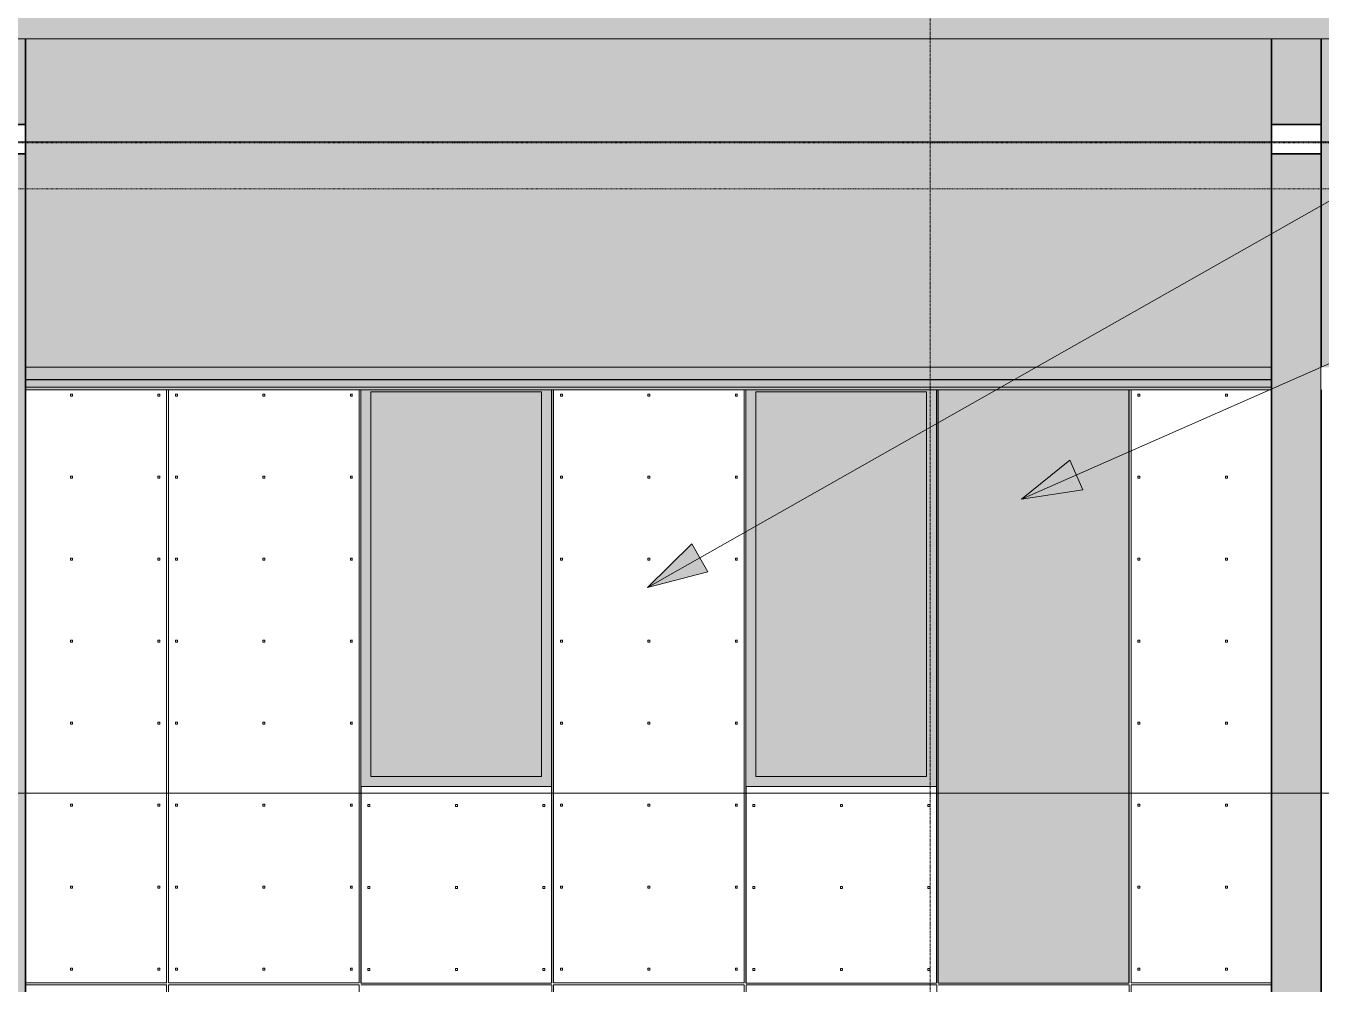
# Model space of a CAD drawing. Header units: inches. Extents: x 1750 to 7619, y -360 to 620.
# Drawn here: x 3300.9 to 3559.3, y 229.9 to 421.1 of the extents above; entities that cross this region are included whole.
import ezdxf

# ---------------------------------------------------------------- set-up
doc = ezdxf.new("R2010")
doc.units = ezdxf.units.IN
doc.header["$MEASUREMENT"] = 0
doc.linetypes.add('Aligning Line 1_8_', pattern=[0.25, 0.125, -0.125])
doc.linetypes.add('Grid Line 1_2_', pattern=[0.875, 0.5, -0.125, 0.125, -0.125])
for name, color, linetype, lineweight in [('0-1', 7, 'Continuous', 5), ('A-FLOR-LEVL-1', 51, 'Grid Line 1_2_', 9), ('A-GENM', 5, 'Continuous', 9), ('A-GLAZ', 151, 'Continuous', 13), ('A-GLAZ-1', 251, 'Continuous', 9), ('A-WALL', 113, 'Continuous', 13), ('A-WALL-PATT-1', 251, 'Continuous', 9), ('G-ANNO-SYMB', 111, 'Aligning Line 1_8_', 9), ('G-ANNO-SYMB-1', 191, 'Aligning Line 1_8_', 9), ('G-ANNO-TEXT', 231, 'Continuous', 9), ('S-GRID-1', 1, 'Grid Line 1_2_', 9)]:
    doc.layers.add(name, color=color, linetype=linetype, lineweight=lineweight)

# ---------------------------------------------------------------- blocks, each defined once
blk = doc.blocks.new('CTR - 2nd Phase_rvt-1-BUILDING ELEVATION - EAST')
at = {"layer": 'A-FLOR-LEVL-1'}
for p, q in [((1814.21, 398), (4168.71, 398)), ((1814.21, 268), (4168.71, 268))]:
    blk.add_line(p, q, dxfattribs=at)
at = {"layer": 'G-ANNO-SYMB-1'}
blk.add_line((1910.93, 388.59), (4072.04, 388.59), dxfattribs=at)
blk = doc.blocks.new('CTR - 1st Phase - Common Walls_rvt-1-BUILDING ELEVATION - EAST')
at = {"layer": 'A-FLOR-LEVL-1'}
for p, q in [((1814.21, 398), (4168.71, 398)), ((1814.21, 268), (4168.71, 268))]:
    blk.add_line(p, q, dxfattribs=at)
blk = doc.blocks.new('CTR - 1st Phase -Stairs _ Elevators_rvt-1-BUILDING ELEVATION - EAST')
at = {"layer": 'A-FLOR-LEVL-1'}
for p, q in [((1814.21, 398), (4168.71, 398)), ((1814.21, 268), (4168.71, 268))]:
    blk.add_line(p, q, dxfattribs=at)
blk = doc.blocks.new('Basic Wall _ EXT - FIBER CEMENT - LARGE - ___-2162455-BUILDING ELEVATION - EAST')
at = {"layer": 'A-WALL'}
for points in [[(3464.23, 350.53), (3549.34, 350.53), (3549.34, 353), (3300.91, 353), (3300.91, 350.53), (3430.46, 350.53)], [(3464.23, 350.46), (3549.34, 350.5), (3549.34, 350.53), (3300.91, 350.5), (3300.94, 350.46), (3446.51, 350.46)], [(3430.46, 349.02), (3549.34, 349.02), (3549.32, 350.46), (3300.91, 350.46), (3300.91, 349.02), (3406.27, 349.02)], [(3549.34, 348.68), (3549.34, 349.02), (3300.91, 349.02), (3300.91, 348.68), (3548.91, 348.68)], [(3430.46, 348.55), (3549.34, 348.59), (3549.34, 348.68), (3300.91, 348.64), (3300.91, 348.55), (3406.49, 348.55)]]:
    blk.add_hatch(color=256, dxfattribs=at).paths.add_polyline_path(points, flags=0)
for p, q in [((3300.91, 350.53), (3300.91, 353)), ((3300.91, 353), (3549.34, 353)), ((3549.34, 353), (3549.34, 350.53)), ((3300.91, 350.46), (3300.91, 350.53)), ((3300.91, 350.53), (3549.34, 350.53)), ((3300.91, 349.02), (3300.91, 350.46)), ((3300.91, 350.46), (3549.34, 350.46)), ((3300.91, 348.68), (3300.91, 349.02)), ((3300.91, 349.02), (3549.34, 349.02)), ((3549.34, 350.53), (3549.34, 350.46)), ((3549.34, 350.46), (3549.34, 349.02)), ((3549.34, 349.02), (3549.34, 348.68)), ((3300.91, 348.55), (3300.91, 348.68)), ((3300.91, 348.53), (3300.91, 348.55)), ((3300.91, 348.51), (3300.91, 348.53)), ((3300.91, 348.51), (3549.34, 348.51)), ((3549.34, 348.68), (3549.34, 348.55)), ((3549.34, 348.55), (3549.34, 348.53)), ((3549.34, 348.53), (3549.34, 348.51))]:
    blk.add_line(p, q, dxfattribs=at)
blk = doc.blocks.new('Basic Wall _ EXT - FIBER CEMENT - SMALL - ___-2145929-BUILDING ELEVATION - EAST')
at = {"layer": 'A-WALL'}
blk.add_hatch(color=256, dxfattribs=at).paths.add_polyline_path([(2067.11, 418.54), (3867.29, 418.54), (3867.29, 423.66), (2061.36, 423.66), (2061.36, 418.54), (2062.89, 418.54)], flags=0)
blk.add_line((2061.36, 418.54), (3867.29, 418.54), dxfattribs=at)
blk = doc.blocks.new('_THE_ WINDOW _ DOOR - Window - 3rd Floor-V3-BUILDING ELEVATION - EAST')
at = {"layer": 'A-GLAZ'}
h = blk.add_hatch(color=256, dxfattribs=at)
h.paths.add_polyline_path([(3367.71, 269.37), (3405.74, 269.37), (3405.74, 348.51), (3367.71, 348.51), (3367.71, 343.61)], flags=0)
h.paths.add_polyline_path([(3403.74, 271.37), (3369.71, 271.37), (3369.71, 348.12), (3403.74, 348.12), (3403.74, 343.61)], flags=0)
blk.add_hatch(color=256, dxfattribs=at).paths.add_polyline_path([(3369.71, 271.37), (3403.74, 271.37), (3403.74, 348.12), (3369.71, 348.12), (3369.71, 305.4)], flags=0)
at = {"layer": 'A-GLAZ-1'}
h = blk.add_hatch(dxfattribs=at)
h.set_pattern_fill('FP_14', color=256, style=0, pattern_type=2)
h.set_pattern_definition([(0, (3407.48, 287.55), (-38.4, 120.38), [0.392, -38.007]), (0, (3407.48, 287.95), (-38.4, 120.38), [0.392, -38.007]), (0, (3407.48, 303.91), (-38.4, 120.38), [0.392, -38.007]), (0, (3407.48, 304.3), (-38.4, 120.38), [0.392, -38.007]), (0, (3407.48, 320.27), (-38.4, 120.38), [0.392, -38.007]), (0, (3407.48, 320.66), (-38.4, 120.38), [0.392, -38.007]), (0, (3407.48, 336.62), (-38.4, 120.38), [0.392, -38.007]), (0, (3407.48, 337.02), (-38.4, 120.38), [0.392, -38.007]), (0, (3407.48, 352.98), (-38.4, 120.38), [0.392, -38.007]), (0, (3407.48, 353.38), (-38.4, 120.38), [0.392, -38.007]), (0, (3407.48, 369.34), (-38.4, 120.38), [0.392, -38.007]), (0, (3407.48, 369.73), (-38.4, 120.375), [0.392, -38.007]), (0, (3407.48, 385.7), (-38.4, 120.375), [0.392, -38.007]), (0, (3407.48, 386.09), (-38.4, 120.375), [0.392, -38.007]), (0, (3407.48, 402.05), (-38.4, 120.375), [0.392, -38.007]), (0, (3407.48, 402.45), (-38.4, 120.375), [0.392, -38.007]), (0, (3424.93, 287.55), (-38.4, 120.38), [0.392, -38.007]), (0, (3424.93, 287.95), (-38.4, 120.38), [0.392, -38.007]), (0, (3424.93, 303.91), (-38.4, 120.38), [0.392, -38.007]), (0, (3424.93, 304.3), (-38.4, 120.38), [0.392, -38.007]), (0, (3424.93, 320.27), (-38.4, 120.38), [0.392, -38.007]), (0, (3424.93, 320.66), (-38.4, 120.38), [0.392, -38.007]), (0, (3424.93, 336.62), (-38.4, 120.38), [0.392, -38.007]), (0, (3424.93, 337.02), (-38.4, 120.38), [0.392, -38.007]), (0, (3424.93, 352.98), (-38.4, 120.38), [0.392, -38.007]), (0, (3424.93, 353.38), (-38.4, 120.38), [0.392, -38.007]), (0, (3424.93, 369.34), (-38.4, 120.375), [0.392, -38.007]), (0, (3424.93, 369.73), (-38.4, 120.375), [0.392, -38.007]), (0, (3424.93, 385.7), (-38.4, 120.375), [0.392, -38.007]), (0, (3424.93, 386.09), (-38.4, 120.375), [0.392, -38.007]), (0, (3424.93, 402.05), (-38.4, 120.375), [0.392, -38.007]), (0, (3424.93, 402.45), (-38.4, 120.375), [0.392, -38.007]), (0, (3442.38, 287.55), (-38.4, 120.38), [0.392, -38.007]), (0, (3442.38, 287.95), (-38.4, 120.38), [0.392, -38.007]), (0, (3442.38, 303.91), (-38.4, 120.38), [0.392, -38.007]), (0, (3442.38, 304.3), (-38.4, 120.38), [0.392, -38.007]), (0, (3442.38, 320.27), (-38.4, 120.38), [0.392, -38.007]), (0, (3442.38, 320.66), (-38.4, 120.38), [0.392, -38.007]), (0, (3442.38, 336.62), (-38.4, 120.38), [0.392, -38.007]), (0, (3442.38, 337.02), (-38.4, 120.38), [0.392, -38.007]), (0, (3442.38, 352.98), (-38.4, 120.38), [0.392, -38.007]), (0, (3442.38, 353.38), (-38.4, 120.38), [0.392, -38.007]), (0, (3442.38, 369.34), (-38.4, 120.375), [0.392, -38.007]), (0, (3442.38, 369.73), (-38.4, 120.375), [0.392, -38.007]), (0, (3442.38, 385.7), (-38.4, 120.375), [0.392, -38.007]), (0, (3442.38, 386.09), (-38.4, 120.375), [0.392, -38.007]), (0, (3442.38, 402.05), (-38.4, 120.375), [0.392, -38.007]), (0, (3442.38, 402.45), (-38.4, 120.375), [0.392, -38.007]), (90, (3405.736, 285), (-38.4, 2e-15), [120, -0.375]), (90, (3406.11, 285), (-38.4, 2e-15), [120, -0.375]), (90, (3407.477, 287.554), (-38.4, 2e-15), [0.392, -119.982]), (90, (3407.477, 303.91), (-38.4, 2e-15), [0.392, -119.982]), (90, (3407.477, 320.268), (-38.4, 2e-15), [0.392, -119.982]), (90, (3407.477, 336.625), (-38.4, 2e-15), [0.392, -119.982]), (90, (3407.477, 352.982), (-38.4, 2e-15), [0.392, -119.982]), (90, (3407.477, 369.34), (-38.4, 2e-15), [0.392, -119.982]), (90, (3407.477, 385.697), (-38.4, 2e-15), [0.392, -119.982]), (90, (3407.477, 402.054), (-38.4, 2e-15), [0.392, -119.982]), (90, (3407.87, 287.554), (-38.4, 2e-15), [0.392, -119.982]), (90, (3407.87, 303.91), (-38.4, 2e-15), [0.392, -119.982]), (90, (3407.87, 320.268), (-38.4, 2e-15), [0.392, -119.982]), (90, (3407.87, 336.625), (-38.4, 2e-15), [0.392, -119.982]), (90, (3407.87, 352.982), (-38.4, 2e-15), [0.392, -119.982]), (90, (3407.87, 369.34), (-38.4, 2e-15), [0.392, -119.982]), (90, (3407.87, 385.697), (-38.4, 2e-15), [0.392, -119.982]), (90, (3407.87, 402.054), (-38.4, 2e-15), [0.392, -119.982]), (90, (3424.927, 287.554), (-38.4, 2e-15), [0.392, -119.982]), (90, (3424.927, 303.91), (-38.4, 2e-15), [0.392, -119.982]), (90, (3424.927, 320.268), (-38.4, 2e-15), [0.392, -119.982]), (90, (3424.927, 336.625), (-38.4, 2e-15), [0.392, -119.982]), (90, (3424.927, 352.982), (-38.4, 2e-15), [0.392, -119.982]), (90, (3424.927, 369.34), (-38.4, 2e-15), [0.392, -119.982]), (90, (3424.927, 385.697), (-38.4, 2e-15), [0.392, -119.982]), (90, (3424.927, 402.054), (-38.4, 2e-15), [0.392, -119.982]), (90, (3425.32, 287.554), (-38.4, 2e-15), [0.392, -119.982]), (90, (3425.32, 303.91), (-38.4, 2e-15), [0.392, -119.982]), (90, (3425.32, 320.268), (-38.4, 2e-15), [0.392, -119.982]), (90, (3425.32, 336.625), (-38.4, 2e-15), [0.392, -119.982]), (90, (3425.32, 352.982), (-38.4, 2e-15), [0.392, -119.982]), (90, (3425.32, 369.34), (-38.4, 2e-15), [0.392, -119.982]), (90, (3425.32, 385.697), (-38.4, 2e-15), [0.392, -119.982]), (90, (3425.32, 402.054), (-38.4, 2e-15), [0.392, -119.982]), (90, (3442.377, 287.554), (-38.4, 2e-15), [0.392, -119.982]), (90, (3442.377, 303.91), (-38.4, 2e-15), [0.392, -119.982]), (90, (3442.377, 320.268), (-38.4, 2e-15), [0.392, -119.982]), (90, (3442.377, 336.625), (-38.4, 2e-15), [0.392, -119.982]), (90, (3442.377, 352.982), (-38.4, 2e-15), [0.392, -119.982]), (90, (3442.377, 369.34), (-38.4, 2e-15), [0.392, -119.982]), (90, (3442.377, 385.697), (-38.4, 2e-15), [0.392, -119.982]), (90, (3442.377, 402.054), (-38.4, 2e-15), [0.392, -119.982]), (90, (3442.77, 287.554), (-38.4, 2e-15), [0.392, -119.982]), (90, (3442.77, 303.91), (-38.4, 2e-15), [0.392, -119.982]), (90, (3442.77, 320.268), (-38.4, 2e-15), [0.392, -119.982]), (90, (3442.77, 336.625), (-38.4, 2e-15), [0.392, -119.982]), (90, (3442.77, 352.982), (-38.4, 2e-15), [0.392, -119.982]), (90, (3442.77, 369.34), (-38.4, 2e-15), [0.392, -119.982]), (90, (3442.77, 385.697), (-38.4, 2e-15), [0.392, -119.982]), (90, (3442.77, 402.054), (-38.4, 2e-15), [0.392, -119.982]), (180, (3444.14, 284.62), (-38.4, 120.38), [38.025, -0.375]), (180, (3444.14, 285), (-38.4, 120.38), [38.025, -0.375])])
h.paths.add_polyline_path([(3367.71, 230.12), (3405.74, 230.12), (3405.74, 269.37), (3367.71, 269.37)], flags=0)
at = {"layer": 'A-GLAZ'}
for p, q in [((3367.71, 348.52), (3367.71, 269.37)), ((3369.71, 271.37), (3369.71, 348.12)), ((3369.71, 348.12), (3403.74, 348.12)), ((3403.74, 348.12), (3403.74, 271.37)), ((3405.74, 269.37), (3405.74, 348.53)), ((3403.74, 271.37), (3369.71, 271.37)), ((3367.71, 269.37), (3405.74, 269.37)), ((3367.71, 269.37), (3367.71, 230.12)), ((3405.74, 230.12), (3405.74, 269.37)), ((3367.71, 230.12), (3405.74, 230.12))]:
    blk.add_line(p, q, dxfattribs=at)
blk = doc.blocks.new('_THE_ WINDOW _ DOOR - hvac panel - 3rd floor-V5-BUILDING ELEVATION - EAST')
at = {"layer": 'A-GLAZ-1'}
h = blk.add_hatch(dxfattribs=at)
h.set_pattern_fill('FP_16', color=256, style=0, pattern_type=2)
h.set_pattern_definition([(0, (3508.124, 294.812), (1, 1), [0.5, -1.5]), (90, (3508.374, 294.562), (-1, 1), [0.5, -1.5])])
h.paths.add_polyline_path([(3499.32, 230.12), (3520.94, 230.12), (3520.94, 348.51), (3482.91, 348.51), (3482.91, 230.12)], flags=0)
at = {"layer": 'A-GLAZ'}
for p, q in [((3482.91, 348.52), (3482.91, 230.12)), ((3520.94, 230.12), (3520.94, 348.52)), ((3482.91, 230.12), (3520.94, 230.12))]:
    blk.add_line(p, q, dxfattribs=at)
blk = doc.blocks.new('_THE_ WINDOW _ DOOR - Window - 3rd Floor-V2-BUILDING ELEVATION - EAST')
at = {"layer": 'A-GLAZ'}
h = blk.add_hatch(color=256, dxfattribs=at)
h.paths.add_polyline_path([(3177.71, 269.37), (3213.74, 269.37), (3213.74, 348.51), (3175.71, 348.51), (3175.71, 269.37)], flags=0)
h.paths.add_polyline_path([(3194.09, 271.37), (3177.71, 271.37), (3177.71, 348.12), (3211.74, 348.12), (3211.74, 271.37)], flags=0)
blk.add_hatch(color=256, dxfattribs=at).paths.add_polyline_path([(3194.09, 271.37), (3211.74, 271.37), (3211.74, 348.12), (3177.71, 348.12), (3177.71, 271.37)], flags=0)
at = {"layer": 'A-GLAZ-1'}
h = blk.add_hatch(dxfattribs=at)
h.set_pattern_fill('FP_13', color=256, style=0, pattern_type=2)
h.set_pattern_definition([(0, (3215.48, 287.55), (-38.4, 120.38), [0.392, -38.007]), (0, (3215.48, 287.95), (-38.4, 120.38), [0.392, -38.007]), (0, (3215.48, 303.91), (-38.4, 120.38), [0.392, -38.007]), (0, (3215.48, 304.3), (-38.4, 120.38), [0.392, -38.007]), (0, (3215.48, 320.27), (-38.4, 120.38), [0.392, -38.007]), (0, (3215.48, 320.66), (-38.4, 120.38), [0.392, -38.007]), (0, (3215.48, 336.62), (-38.4, 120.38), [0.392, -38.007]), (0, (3215.48, 337.02), (-38.4, 120.38), [0.392, -38.007]), (0, (3215.48, 352.98), (-38.4, 120.38), [0.392, -38.007]), (0, (3215.48, 353.38), (-38.4, 120.38), [0.392, -38.007]), (0, (3215.48, 369.34), (-38.4, 120.38), [0.392, -38.007]), (0, (3215.48, 369.73), (-38.4, 120.375), [0.392, -38.007]), (0, (3215.48, 385.7), (-38.4, 120.375), [0.392, -38.007]), (0, (3215.48, 386.09), (-38.4, 120.375), [0.392, -38.007]), (0, (3215.48, 402.05), (-38.4, 120.375), [0.392, -38.007]), (0, (3215.48, 402.45), (-38.4, 120.375), [0.392, -38.007]), (0, (3232.93, 287.55), (-38.4, 120.38), [0.392, -38.007]), (0, (3232.93, 287.95), (-38.4, 120.38), [0.392, -38.007]), (0, (3232.93, 303.91), (-38.4, 120.38), [0.392, -38.007]), (0, (3232.93, 304.3), (-38.4, 120.38), [0.392, -38.007]), (0, (3232.93, 320.27), (-38.4, 120.38), [0.392, -38.007]), (0, (3232.93, 320.66), (-38.4, 120.38), [0.392, -38.007]), (0, (3232.93, 336.62), (-38.4, 120.38), [0.392, -38.007]), (0, (3232.93, 337.02), (-38.4, 120.38), [0.392, -38.007]), (0, (3232.93, 352.98), (-38.4, 120.38), [0.392, -38.007]), (0, (3232.93, 353.38), (-38.4, 120.38), [0.392, -38.007]), (0, (3232.93, 369.34), (-38.4, 120.375), [0.392, -38.007]), (0, (3232.93, 369.73), (-38.4, 120.375), [0.392, -38.007]), (0, (3232.93, 385.7), (-38.4, 120.375), [0.392, -38.007]), (0, (3232.93, 386.09), (-38.4, 120.375), [0.392, -38.007]), (0, (3232.93, 402.05), (-38.4, 120.375), [0.392, -38.007]), (0, (3232.93, 402.45), (-38.4, 120.375), [0.392, -38.007]), (0, (3250.38, 287.55), (-38.4, 120.38), [0.392, -38.007]), (0, (3250.38, 287.95), (-38.4, 120.38), [0.392, -38.007]), (0, (3250.38, 303.91), (-38.4, 120.38), [0.392, -38.007]), (0, (3250.38, 304.3), (-38.4, 120.38), [0.392, -38.007]), (0, (3250.38, 320.27), (-38.4, 120.38), [0.392, -38.007]), (0, (3250.38, 320.66), (-38.4, 120.38), [0.392, -38.007]), (0, (3250.38, 336.62), (-38.4, 120.38), [0.392, -38.007]), (0, (3250.38, 337.02), (-38.4, 120.38), [0.392, -38.007]), (0, (3250.38, 352.98), (-38.4, 120.38), [0.392, -38.007]), (0, (3250.38, 353.38), (-38.4, 120.38), [0.392, -38.007]), (0, (3250.38, 369.34), (-38.4, 120.375), [0.392, -38.007]), (0, (3250.38, 369.73), (-38.4, 120.375), [0.392, -38.007]), (0, (3250.38, 385.7), (-38.4, 120.375), [0.392, -38.007]), (0, (3250.38, 386.09), (-38.4, 120.375), [0.392, -38.007]), (0, (3250.38, 402.05), (-38.4, 120.375), [0.392, -38.007]), (0, (3250.38, 402.45), (-38.4, 120.375), [0.392, -38.007]), (90, (3213.736, 285), (-38.4, 2e-15), [120, -0.375]), (90, (3214.11, 285), (-38.4, 2e-15), [120, -0.375]), (90, (3215.477, 287.554), (-38.4, 2e-15), [0.392, -119.982]), (90, (3215.477, 303.91), (-38.4, 2e-15), [0.392, -119.982]), (90, (3215.477, 320.268), (-38.4, 2e-15), [0.392, -119.982]), (90, (3215.477, 336.625), (-38.4, 2e-15), [0.392, -119.982]), (90, (3215.477, 352.982), (-38.4, 2e-15), [0.392, -119.982]), (90, (3215.477, 369.34), (-38.4, 2e-15), [0.392, -119.982]), (90, (3215.477, 385.697), (-38.4, 2e-15), [0.392, -119.982]), (90, (3215.477, 402.054), (-38.4, 2e-15), [0.392, -119.982]), (90, (3215.87, 287.554), (-38.4, 2e-15), [0.392, -119.982]), (90, (3215.87, 303.91), (-38.4, 2e-15), [0.392, -119.982]), (90, (3215.87, 320.268), (-38.4, 2e-15), [0.392, -119.982]), (90, (3215.87, 336.625), (-38.4, 2e-15), [0.392, -119.982]), (90, (3215.87, 352.982), (-38.4, 2e-15), [0.392, -119.982]), (90, (3215.87, 369.34), (-38.4, 2e-15), [0.392, -119.982]), (90, (3215.87, 385.697), (-38.4, 2e-15), [0.392, -119.982]), (90, (3215.87, 402.054), (-38.4, 2e-15), [0.392, -119.982]), (90, (3232.927, 287.554), (-38.4, 2e-15), [0.392, -119.982]), (90, (3232.927, 303.91), (-38.4, 2e-15), [0.392, -119.982]), (90, (3232.927, 320.268), (-38.4, 2e-15), [0.392, -119.982]), (90, (3232.927, 336.625), (-38.4, 2e-15), [0.392, -119.982]), (90, (3232.927, 352.982), (-38.4, 2e-15), [0.392, -119.982]), (90, (3232.927, 369.34), (-38.4, 2e-15), [0.392, -119.982]), (90, (3232.927, 385.697), (-38.4, 2e-15), [0.392, -119.982]), (90, (3232.927, 402.054), (-38.4, 2e-15), [0.392, -119.982]), (90, (3233.32, 287.554), (-38.4, 2e-15), [0.392, -119.982]), (90, (3233.32, 303.91), (-38.4, 2e-15), [0.392, -119.982]), (90, (3233.32, 320.268), (-38.4, 2e-15), [0.392, -119.982]), (90, (3233.32, 336.625), (-38.4, 2e-15), [0.392, -119.982]), (90, (3233.32, 352.982), (-38.4, 2e-15), [0.392, -119.982]), (90, (3233.32, 369.34), (-38.4, 2e-15), [0.392, -119.982]), (90, (3233.32, 385.697), (-38.4, 2e-15), [0.392, -119.982]), (90, (3233.32, 402.054), (-38.4, 2e-15), [0.392, -119.982]), (90, (3250.377, 287.554), (-38.4, 2e-15), [0.392, -119.982]), (90, (3250.377, 303.91), (-38.4, 2e-15), [0.392, -119.982]), (90, (3250.377, 320.268), (-38.4, 2e-15), [0.392, -119.982]), (90, (3250.377, 336.625), (-38.4, 2e-15), [0.392, -119.982]), (90, (3250.377, 352.982), (-38.4, 2e-15), [0.392, -119.982]), (90, (3250.377, 369.34), (-38.4, 2e-15), [0.392, -119.982]), (90, (3250.377, 385.697), (-38.4, 2e-15), [0.392, -119.982]), (90, (3250.377, 402.054), (-38.4, 2e-15), [0.392, -119.982]), (90, (3250.77, 287.554), (-38.4, 2e-15), [0.392, -119.982]), (90, (3250.77, 303.91), (-38.4, 2e-15), [0.392, -119.982]), (90, (3250.77, 320.268), (-38.4, 2e-15), [0.392, -119.982]), (90, (3250.77, 336.625), (-38.4, 2e-15), [0.392, -119.982]), (90, (3250.77, 352.982), (-38.4, 2e-15), [0.392, -119.982]), (90, (3250.77, 369.34), (-38.4, 2e-15), [0.392, -119.982]), (90, (3250.77, 385.697), (-38.4, 2e-15), [0.392, -119.982]), (90, (3250.77, 402.054), (-38.4, 2e-15), [0.392, -119.982]), (180, (3252.14, 284.62), (-38.4, 120.38), [38.025, -0.375]), (180, (3252.14, 285), (-38.4, 120.38), [38.025, -0.375])])
h.paths.add_polyline_path([(3175.71, 230.12), (3213.74, 230.12), (3213.74, 269.37), (3175.71, 269.37), (3175.71, 251.92)], flags=0)
at = {"layer": 'A-GLAZ'}
for p, q in [((3175.71, 348.53), (3175.71, 269.37)), ((3177.71, 271.37), (3177.71, 348.12)), ((3177.71, 348.12), (3211.74, 348.12)), ((3211.74, 348.12), (3211.74, 271.37)), ((3213.74, 269.37), (3213.74, 348.52)), ((3211.74, 271.37), (3177.71, 271.37)), ((3175.71, 269.37), (3213.74, 269.37)), ((3175.71, 269.37), (3175.71, 230.12)), ((3213.74, 230.12), (3213.74, 269.37)), ((3175.71, 230.12), (3213.74, 230.12))]:
    blk.add_line(p, q, dxfattribs=at)
blk = doc.blocks.new('Family1 - SCUPPER-V21-BUILDING ELEVATION - EAST')
at = {"layer": 'A-GENM'}
for points in [[(2369.44, 401.5), (2369.44, 418.54), (2369.31, 418.54), (2369.31, 401.5)], [(2369.44, 401.5), (2379.19, 401.5), (2379.19, 418.54), (2369.44, 418.54), (2369.44, 403)], [(2379.19, 401.5), (2379.31, 401.5), (2379.31, 418.54), (2379.19, 418.54), (2379.19, 401.75)], [(2369.44, 109.75), (2369.44, 395.5), (2369.31, 395.5), (2369.31, 109.75)], [(2369.44, 109.87), (2379.19, 109.87), (2379.19, 395.5), (2369.44, 395.5), (2369.44, 112)], [(2379.31, 109.75), (2379.31, 395.5), (2379.19, 395.5), (2379.19, 109.75)]]:
    blk.add_hatch(color=256, dxfattribs=at).paths.add_polyline_path(points, flags=0)
h = blk.add_hatch(color=256, dxfattribs=at)
h.paths.add_polyline_path([(2369.31, 395.5), (2379.31, 395.5), (2379.31, 401.5), (2369.31, 401.5), (2369.31, 395.62)], flags=0)
h.paths.add_polyline_path([(2379.19, 395.62), (2369.44, 395.62), (2369.44, 401.37), (2379.19, 401.37)], flags=0)
for p, q in [((2369.31, 418.54), (2369.31, 401.5)), ((2369.44, 418.54), (2369.44, 401.5)), ((2379.19, 418.54), (2379.19, 401.5)), ((2379.31, 418.54), (2379.31, 401.5)), ((2369.31, 401.5), (2369.31, 395.5)), ((2379.31, 401.5), (2369.31, 401.5)), ((2369.44, 401.37), (2379.19, 401.37)), ((2369.44, 395.62), (2369.44, 401.37)), ((2379.19, 401.37), (2379.19, 395.62)), ((2379.31, 395.5), (2379.31, 401.5)), ((2369.31, 395.5), (2369.31, 353)), ((2369.31, 395.5), (2379.31, 395.5)), ((2379.19, 395.62), (2369.44, 395.62)), ((2369.44, 395.5), (2369.44, 109.75)), ((2379.19, 395.5), (2379.19, 109.75)), ((2379.31, 395.5), (2379.31, 353)), ((2369.31, 348.52), (2369.31, 109.75)), ((2379.31, 348.52), (2379.31, 109.75)), ((2369.44, 109.75), (2369.31, 109.75)), ((2379.31, 109.75), (2379.19, 109.75))]:
    blk.add_line(p, q, dxfattribs=at)

msp = doc.modelspace()

# ---------------------------------------------------------------- hatches: boundary and pattern name
at = {"layer": 'A-WALL-PATT-1'}
h = msp.add_hatch(dxfattribs=at)
h.set_pattern_fill('FP_4', color=256, style=0, pattern_type=2)
h.set_pattern_definition([(0, (3868.28, 121.404), (-38.4, 76.8), [0.392, -38.007]), (0, (3868.28, 121.796), (-38.4, 76.8), [0.392, -38.007]), (0, (3868.28, 131.004), (-38.4, 76.8), [0.392, -38.007]), (0, (3868.28, 131.396), (-38.4, 76.8), [0.392, -38.007]), (0, (3868.28, 140.604), (-38.4, 76.8), [0.392, -38.007]), (0, (3868.28, 140.996), (-38.4, 76.8), [0.392, -38.007]), (0, (3868.28, 150.204), (-38.4, 76.8), [0.392, -38.007]), (0, (3868.28, 150.596), (-38.4, 76.8), [0.392, -38.007]), (0, (3868.28, 159.804), (-38.4, 76.8), [0.392, -38.007]), (0, (3868.28, 160.196), (-38.4, 76.8), [0.392, -38.007]), (0, (3868.28, 169.404), (-38.4, 76.8), [0.392, -38.007]), (0, (3868.28, 169.796), (-38.4, 76.8), [0.392, -38.007]), (0, (3868.28, 179.004), (-38.4, 76.8), [0.392, -38.007]), (0, (3868.28, 179.396), (-38.4, 76.8), [0.392, -38.007]), (0, (3868.28, 188.604), (-38.4, 76.8), [0.392, -38.007]), (0, (3868.28, 188.996), (-38.4, 76.8), [0.392, -38.007]), (0, (3903.18, 121.404), (-38.4, 76.8), [0.392, -38.007]), (0, (3903.18, 121.796), (-38.4, 76.8), [0.392, -38.007]), (0, (3903.18, 131.004), (-38.4, 76.8), [0.392, -38.007]), (0, (3903.18, 131.396), (-38.4, 76.8), [0.392, -38.007]), (0, (3903.18, 140.604), (-38.4, 76.8), [0.392, -38.007]), (0, (3903.18, 140.996), (-38.4, 76.8), [0.392, -38.007]), (0, (3903.18, 150.204), (-38.4, 76.8), [0.392, -38.007]), (0, (3903.18, 150.596), (-38.4, 76.8), [0.392, -38.007]), (0, (3903.18, 159.804), (-38.4, 76.8), [0.392, -38.007]), (0, (3903.18, 160.196), (-38.4, 76.8), [0.392, -38.007]), (0, (3903.18, 169.404), (-38.4, 76.8), [0.392, -38.007]), (0, (3903.18, 169.796), (-38.4, 76.8), [0.392, -38.007]), (0, (3903.18, 179.004), (-38.4, 76.8), [0.392, -38.007]), (0, (3903.18, 179.396), (-38.4, 76.8), [0.392, -38.007]), (0, (3903.18, 188.604), (-38.4, 76.8), [0.392, -38.007]), (0, (3903.18, 188.996), (-38.4, 76.8), [0.392, -38.007]), (90, (3866.536, 116.8), (-38.4, 2e-15), [76.8, 0, 0, 0]), (90, (3866.91, 116.8), (-38.4, 2e-15), [76.8, 0, 0, 0]), (90, (3868.277, 121.404), (-38.4, 2e-15), [0.392, -76.407]), (90, (3868.277, 131.004), (-38.4, 2e-15), [0.392, -76.407]), (90, (3868.277, 140.604), (-38.4, 2e-15), [0.392, -76.407]), (90, (3868.277, 150.204), (-38.4, 2e-15), [0.392, -76.407]), (90, (3868.277, 159.804), (-38.4, 2e-15), [0.392, -76.407]), (90, (3868.277, 169.404), (-38.4, 2e-15), [0.392, -76.407]), (90, (3868.277, 179.004), (-38.4, 2e-15), [0.392, -76.407]), (90, (3868.277, 188.604), (-38.4, 2e-15), [0.392, -76.407]), (90, (3868.67, 121.404), (-38.4, 2e-15), [0.392, -76.407]), (90, (3868.67, 131.004), (-38.4, 2e-15), [0.392, -76.407]), (90, (3868.67, 140.604), (-38.4, 2e-15), [0.392, -76.407]), (90, (3868.67, 150.204), (-38.4, 2e-15), [0.392, -76.407]), (90, (3868.67, 159.804), (-38.4, 2e-15), [0.392, -76.407]), (90, (3868.67, 169.404), (-38.4, 2e-15), [0.392, -76.407]), (90, (3868.67, 179.004), (-38.4, 2e-15), [0.392, -76.407]), (90, (3868.67, 188.604), (-38.4, 2e-15), [0.392, -76.407]), (90, (3903.177, 121.404), (-38.4, 2e-15), [0.392, -76.407]), (90, (3903.177, 131.004), (-38.4, 2e-15), [0.392, -76.407]), (90, (3903.177, 140.604), (-38.4, 2e-15), [0.392, -76.407]), (90, (3903.177, 150.204), (-38.4, 2e-15), [0.392, -76.407]), (90, (3903.177, 159.804), (-38.4, 2e-15), [0.392, -76.407]), (90, (3903.177, 169.404), (-38.4, 2e-15), [0.392, -76.407]), (90, (3903.177, 179.004), (-38.4, 2e-15), [0.392, -76.407]), (90, (3903.177, 188.604), (-38.4, 2e-15), [0.392, -76.407]), (90, (3903.57, 121.404), (-38.4, 2e-15), [0.392, -76.407]), (90, (3903.57, 131.004), (-38.4, 2e-15), [0.392, -76.407]), (90, (3903.57, 140.604), (-38.4, 2e-15), [0.392, -76.407]), (90, (3903.57, 150.204), (-38.4, 2e-15), [0.392, -76.407]), (90, (3903.57, 159.804), (-38.4, 2e-15), [0.392, -76.407]), (90, (3903.57, 169.404), (-38.4, 2e-15), [0.392, -76.407]), (90, (3903.57, 179.004), (-38.4, 2e-15), [0.392, -76.407]), (90, (3903.57, 188.604), (-38.4, 2e-15), [0.392, -76.407]), (180, (3904.936, 116.8), (-38.4, 76.8), [38.025, -0.375]), (180, (3904.936, 126.4), (-38.4, 76.8), [38.025, -0.375]), (180, (3904.936, 136), (-38.4, 76.8), [38.025, -0.375]), (180, (3904.936, 145.6), (-38.4, 76.8), [38.025, -0.375]), (180, (3904.936, 155.2), (-38.4, 76.8), [38.025, -0.375]), (180, (3904.936, 164.8), (-38.4, 76.8), [38.025, -0.375]), (180, (3904.936, 174.4), (-38.4, 76.8), [38.025, -0.375]), (180, (3904.936, 184), (-38.4, 76.8), [38.025, -0.375])])
h.paths.add_polyline_path([(2067.9237, 353), (2369.3112, 353), (2369.3112, 418.5388), (2067.9237, 418.5388), (2067.9237, 355.0685)], flags=0)
h.paths.add_polyline_path([(3396.6922, 353), (3549.3362, 353), (3549.3362, 418.5388), (3300.9112, 418.5388), (3300.9112, 353), (3329.1577, 353)], flags=0)
h.paths.add_polyline_path([(3278.1988, 353), (3290.9112, 353), (3290.9112, 418.5388), (2944.9362, 418.5388), (2944.9362, 353), (3261.6232, 353)], flags=0)
h.paths.add_polyline_path([(3852.5501, 353), (3860.7237, 353), (3860.7237, 418.5388), (3559.3362, 418.5388), (3559.3362, 353), (3835.6665, 353)], flags=0)
h.paths.add_polyline_path([(2379.3112, 353), (2638.1112, 353), (2638.1112, 418.5388), (2379.3112, 418.5388), (2379.3112, 355.0685)], flags=0)
h.paths.add_polyline_path([(2648.1112, 353), (2934.9362, 353), (2934.9362, 418.5388), (2648.1112, 418.5388), (2648.1112, 355.0685)], flags=0)
h = msp.add_hatch(dxfattribs=at)
h.set_pattern_fill('FP_2', color=256, style=0, pattern_type=2)
h.set_pattern_definition([(0, (3868.28, 112.3), (-38.4, 120.375), [0.392, -38.007]), (0, (3868.28, 112.7), (-38.4, 120.375), [0.392, -38.007]), (0, (3868.28, 128.66), (-38.4, 120.375), [0.392, -38.007]), (0, (3868.28, 129.05), (-38.4, 120.375), [0.392, -38.007]), (0, (3868.28, 145.02), (-38.4, 120.375), [0.392, -38.007]), (0, (3868.28, 145.41), (-38.4, 120.375), [0.392, -38.007]), (0, (3868.28, 161.38), (-38.4, 120.375), [0.392, -38.007]), (0, (3868.28, 161.77), (-38.4, 120.375), [0.392, -38.007]), (0, (3868.28, 177.73), (-38.4, 120.375), [0.392, -38.007]), (0, (3868.28, 178.12), (-38.4, 120.375), [0.392, -38.007]), (0, (3868.28, 194.09), (-38.4, 120.375), [0.392, -38.007]), (0, (3868.28, 194.48), (-38.4, 120.375), [0.392, -38.007]), (0, (3868.28, 210.45), (-38.4, 120.375), [0.392, -38.007]), (0, (3868.28, 210.84), (-38.4, 120.375), [0.392, -38.007]), (0, (3868.28, 226.8), (-38.4, 120.375), [0.392, -38.007]), (0, (3868.28, 227.2), (-38.4, 120.375), [0.392, -38.007]), (0, (3885.73, 112.3), (-38.4, 120.375), [0.392, -38.007]), (0, (3885.73, 112.7), (-38.4, 120.375), [0.392, -38.007]), (0, (3885.73, 128.66), (-38.4, 120.375), [0.392, -38.007]), (0, (3885.73, 129.05), (-38.4, 120.375), [0.392, -38.007]), (0, (3885.73, 145.02), (-38.4, 120.375), [0.392, -38.007]), (0, (3885.73, 145.41), (-38.4, 120.375), [0.392, -38.007]), (0, (3885.73, 161.38), (-38.4, 120.375), [0.392, -38.007]), (0, (3885.73, 161.77), (-38.4, 120.375), [0.392, -38.007]), (0, (3885.73, 177.73), (-38.4, 120.375), [0.392, -38.007]), (0, (3885.73, 178.12), (-38.4, 120.375), [0.392, -38.007]), (0, (3885.73, 194.09), (-38.4, 120.375), [0.392, -38.007]), (0, (3885.73, 194.48), (-38.4, 120.375), [0.392, -38.007]), (0, (3885.73, 210.45), (-38.4, 120.375), [0.392, -38.007]), (0, (3885.73, 210.84), (-38.4, 120.375), [0.392, -38.007]), (0, (3885.73, 226.8), (-38.4, 120.375), [0.392, -38.007]), (0, (3885.73, 227.2), (-38.4, 120.375), [0.392, -38.007]), (0, (3903.18, 112.3), (-38.4, 120.375), [0.392, -38.007]), (0, (3903.18, 112.7), (-38.4, 120.375), [0.392, -38.007]), (0, (3903.18, 128.66), (-38.4, 120.375), [0.392, -38.007]), (0, (3903.18, 129.05), (-38.4, 120.375), [0.392, -38.007]), (0, (3903.18, 145.02), (-38.4, 120.375), [0.392, -38.007]), (0, (3903.18, 145.41), (-38.4, 120.375), [0.392, -38.007]), (0, (3903.18, 161.38), (-38.4, 120.375), [0.392, -38.007]), (0, (3903.18, 161.77), (-38.4, 120.375), [0.392, -38.007]), (0, (3903.18, 177.73), (-38.4, 120.375), [0.392, -38.007]), (0, (3903.18, 178.12), (-38.4, 120.375), [0.392, -38.007]), (0, (3903.18, 194.09), (-38.4, 120.375), [0.392, -38.007]), (0, (3903.18, 194.48), (-38.4, 120.375), [0.392, -38.007]), (0, (3903.18, 210.45), (-38.4, 120.375), [0.392, -38.007]), (0, (3903.18, 210.84), (-38.4, 120.375), [0.392, -38.007]), (0, (3903.18, 226.8), (-38.4, 120.375), [0.392, -38.007]), (0, (3903.18, 227.2), (-38.4, 120.375), [0.392, -38.007]), (90, (3866.536, 109.75), (-38.4, 2e-15), [120, -0.375]), (90, (3866.91, 109.75), (-38.4, 2e-15), [120, -0.375]), (90, (3868.277, 112.304), (-38.4, 2e-15), [0.392, -119.982]), (90, (3868.277, 128.66), (-38.4, 2e-15), [0.392, -119.982]), (90, (3868.277, 145.018), (-38.4, 2e-15), [0.392, -119.982]), (90, (3868.277, 161.375), (-38.4, 2e-15), [0.392, -119.982]), (90, (3868.277, 177.732), (-38.4, 2e-15), [0.392, -119.982]), (90, (3868.277, 194.09), (-38.4, 2e-15), [0.392, -119.982]), (90, (3868.277, 210.447), (-38.4, 2e-15), [0.392, -119.982]), (90, (3868.277, 226.804), (-38.4, 2e-15), [0.392, -119.982]), (90, (3868.67, 112.304), (-38.4, 2e-15), [0.392, -119.982]), (90, (3868.67, 128.66), (-38.4, 2e-15), [0.392, -119.982]), (90, (3868.67, 145.018), (-38.4, 2e-15), [0.392, -119.982]), (90, (3868.67, 161.375), (-38.4, 2e-15), [0.392, -119.982]), (90, (3868.67, 177.732), (-38.4, 2e-15), [0.392, -119.982]), (90, (3868.67, 194.09), (-38.4, 2e-15), [0.392, -119.982]), (90, (3868.67, 210.447), (-38.4, 2e-15), [0.392, -119.982]), (90, (3868.67, 226.804), (-38.4, 2e-15), [0.392, -119.982]), (90, (3885.727, 112.304), (-38.4, 2e-15), [0.392, -119.982]), (90, (3885.727, 128.66), (-38.4, 2e-15), [0.392, -119.982]), (90, (3885.727, 145.018), (-38.4, 2e-15), [0.392, -119.982]), (90, (3885.727, 161.375), (-38.4, 2e-15), [0.392, -119.982]), (90, (3885.727, 177.732), (-38.4, 2e-15), [0.392, -119.982]), (90, (3885.727, 194.09), (-38.4, 2e-15), [0.392, -119.982]), (90, (3885.727, 210.447), (-38.4, 2e-15), [0.392, -119.982]), (90, (3885.727, 226.804), (-38.4, 2e-15), [0.392, -119.982]), (90, (3886.12, 112.304), (-38.4, 2e-15), [0.392, -119.982]), (90, (3886.12, 128.66), (-38.4, 2e-15), [0.392, -119.982]), (90, (3886.12, 145.018), (-38.4, 2e-15), [0.392, -119.982]), (90, (3886.12, 161.375), (-38.4, 2e-15), [0.392, -119.982]), (90, (3886.12, 177.732), (-38.4, 2e-15), [0.392, -119.982]), (90, (3886.12, 194.09), (-38.4, 2e-15), [0.392, -119.982]), (90, (3886.12, 210.447), (-38.4, 2e-15), [0.392, -119.982]), (90, (3886.12, 226.804), (-38.4, 2e-15), [0.392, -119.982]), (90, (3903.177, 112.304), (-38.4, 2e-15), [0.392, -119.982]), (90, (3903.177, 128.66), (-38.4, 2e-15), [0.392, -119.982]), (90, (3903.177, 145.018), (-38.4, 2e-15), [0.392, -119.982]), (90, (3903.177, 161.375), (-38.4, 2e-15), [0.392, -119.982]), (90, (3903.177, 177.732), (-38.4, 2e-15), [0.392, -119.982]), (90, (3903.177, 194.09), (-38.4, 2e-15), [0.392, -119.982]), (90, (3903.177, 210.447), (-38.4, 2e-15), [0.392, -119.982]), (90, (3903.177, 226.804), (-38.4, 2e-15), [0.392, -119.982]), (90, (3903.57, 112.304), (-38.4, 2e-15), [0.392, -119.982]), (90, (3903.57, 128.66), (-38.4, 2e-15), [0.392, -119.982]), (90, (3903.57, 145.018), (-38.4, 2e-15), [0.392, -119.982]), (90, (3903.57, 161.375), (-38.4, 2e-15), [0.392, -119.982]), (90, (3903.57, 177.732), (-38.4, 2e-15), [0.392, -119.982]), (90, (3903.57, 194.09), (-38.4, 2e-15), [0.392, -119.982]), (90, (3903.57, 210.447), (-38.4, 2e-15), [0.392, -119.982]), (90, (3903.57, 226.804), (-38.4, 2e-15), [0.392, -119.982]), (180, (3904.94, 109.38), (-38.4, 120.375), [38.025, -0.375]), (180, (3904.94, 109.75), (-38.4, 120.375), [38.025, -0.375])])
h.paths.add_polyline_path([(3329.1577, 109.75), (3367.7112, 109.75), (3367.7112, 229.75), (3405.7362, 229.75), (3405.7362, 109.75), (3482.9112, 109.75), (3482.9112, 229.75), (3520.9362, 229.75), (3520.9362, 109.75), (3549.3362, 109.75), (3549.3362, 348.5081), (3520.9362, 348.5081), (3520.9362, 230.125), (3482.9112, 230.125), (3482.9037, 348.5081), (3482.5362, 348.5081), (3482.5362, 230.125), (3444.5112, 230.125), (3444.5112, 348.5081), (3405.7362, 348.5081), (3405.7362, 230.125), (3367.7112, 230.125), (3367.7112, 348.5081), (3300.9112, 348.5081), (3300.9112, 109.75)], flags=0)
at = {"layer": 'G-ANNO-TEXT'}
for points in [[(3499.4811, 326.6574), (3511.7579, 328.5599), (3509.1619, 334.4434)], [(3424.9289, 309.0407), (3436.9531, 312.1641), (3433.7805, 317.7578)]]:
    msp.add_hatch(color=256, dxfattribs=at).paths.add_polyline_path(points, flags=0)

# ---------------------------------------------------------------- linework, layer by layer
at = {"layer": 'A-FLOR-LEVL-1'}
for p, q in [((1814.9564, 398), (4167.9645, 398)), ((1814.9564, 268), (4167.9645, 268))]:
    msp.add_line(p, q, dxfattribs=at)
at = {"layer": 'A-WALL'}
for p, q in [((3300.9112, 418.5388), (3300.9112, 401.4999)), ((3549.3362, 401.4999), (3549.3362, 418.5388)), ((3300.9112, 395.4999), (3300.9112, 353)), ((3549.3362, 353), (3549.3362, 395.4999)), ((3300.9112, 348.5165), (3300.9112, 109.75)), ((3482.9112, 230.125), (3482.9112, 348.5165)), ((3520.9362, 348.5165), (3520.9362, 230.125)), ((3549.3362, 109.75), (3549.3362, 348.5165)), ((3367.7112, 230.125), (3367.7112, 269.375)), ((3405.7362, 269.375), (3405.7362, 230.125)), ((3444.5112, 230.125), (3444.5112, 269.375)), ((3482.5362, 269.375), (3482.5362, 230.125)), ((3405.7362, 230.125), (3367.7112, 230.125)), ((3482.5362, 230.125), (3444.5112, 230.125)), ((3520.9362, 230.125), (3482.9112, 230.125))]:
    msp.add_line(p, q, dxfattribs=at)
at = {"layer": 'G-ANNO-SYMB'}
msp.add_line((1910.9332, 397.7608), (4072.0372, 397.7608), dxfattribs=at)
at = {"layer": 'G-ANNO-TEXT'}
for p, q in [((3424.9289, 309.0407), (3927.6533, 594.1803)), ((3499.4811, 326.6574), (3923.3452, 513.6833)), ((3509.1619, 334.4434), (3499.4811, 326.6574)), ((3511.7579, 328.5599), (3509.1619, 334.4434)), ((3499.4811, 326.6574), (3511.7579, 328.5599)), ((3433.7805, 317.7578), (3424.9289, 309.0407)), ((3436.9531, 312.1641), (3433.7805, 317.7578)), ((3424.9289, 309.0407), (3436.9531, 312.1641))]:
    msp.add_line(p, q, dxfattribs=at)
at = {"layer": 'S-GRID-1'}
msp.add_line((3481.3237, -159.8356), (3481.3237, 470.5), dxfattribs=at)

# ---------------------------------------------------------------- block references
at = {"layer": '0-1'}
for name in ['CTR - 2nd Phase_rvt-1-BUILDING ELEVATION - EAST', 'CTR - 1st Phase - Common Walls_rvt-1-BUILDING ELEVATION - EAST', 'CTR - 1st Phase -Stairs _ Elevators_rvt-1-BUILDING ELEVATION - EAST']:
    msp.add_blockref(name, (0, 0), dxfattribs=at)
at = {"layer": 'A-GENM'}
for p in [(921.6, 0), (1180.025, 0)]:
    msp.add_blockref('Family1 - SCUPPER-V21-BUILDING ELEVATION - EAST', p, dxfattribs=at)
at = {"layer": 'A-GLAZ'}
for name, p in [('_THE_ WINDOW _ DOOR - Window - 3rd Floor-V3-BUILDING ELEVATION - EAST', (0, 0)), ('_THE_ WINDOW _ DOOR - Window - 3rd Floor-V2-BUILDING ELEVATION - EAST', (268.8, 0)), ('_THE_ WINDOW _ DOOR - hvac panel - 3rd floor-V5-BUILDING ELEVATION - EAST', (0, 0))]:
    msp.add_blockref(name, p, dxfattribs=at)
at = {"layer": 'A-WALL'}
for name in ['Basic Wall _ EXT - FIBER CEMENT - SMALL - ___-2145929-BUILDING ELEVATION - EAST', 'Basic Wall _ EXT - FIBER CEMENT - LARGE - ___-2162455-BUILDING ELEVATION - EAST']:
    msp.add_blockref(name, (0, 0), dxfattribs=at)

doc.saveas('drawing.dxf')
